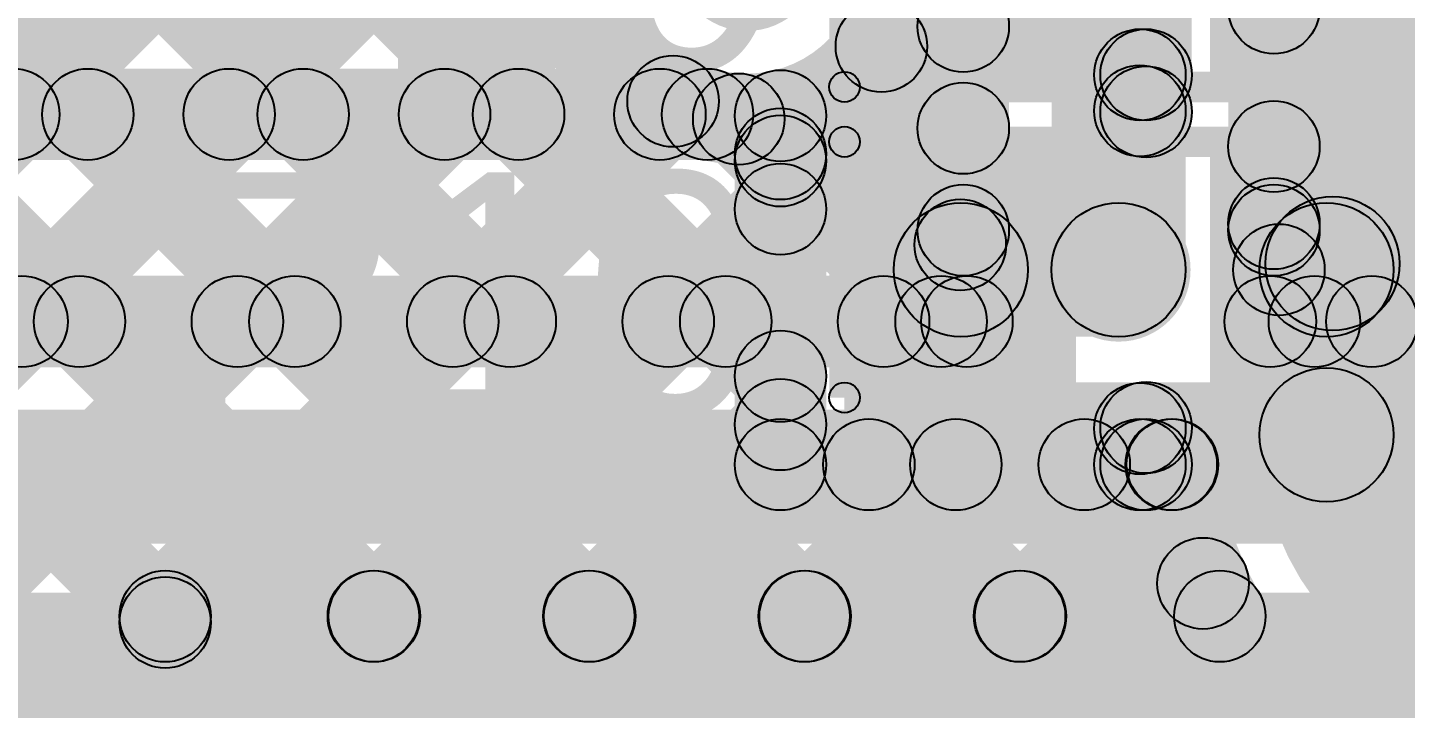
# Model space of a CAD drawing. Header units: millimetres. Extents: x 0 to 210, y 0 to 213.
# Drawn here: x 0.8249 to 1.0511, y 2.296 to 2.4077 of the extents above; entities that cross this region are included whole.
import ezdxf

# ---------------------------------------------------------------- set-up
doc = ezdxf.new("R2010")
doc.units = ezdxf.units.MM
doc.header["$MEASUREMENT"] = 0
for name, color, linetype in [('BottomLayer', 5, 'Continuous'), ('TopLayer', 1, 'Continuous'), ('TopOverlay', 2, 'Continuous'), ('TopPaste', 8, 'Continuous'), ('TopSolder', 216, 'Continuous'), ('ViaHoleLayer', 16, 'Continuous')]:
    doc.layers.add(name, color=color, linetype=linetype)

# ---------------------------------------------------------------- blocks, each defined once
blk = doc.blocks.new('RES_0603_56')
at = {"layer": 'TopLayer'}
for points in [[(-0.015, 0.0175), (-0.015, -0.0175), (-0.045, -0.0175), (-0.045, 0.0175)], [(0.045, 0.0175), (0.045, -0.0175), (0.015, -0.0175), (0.015, 0.0175)]]:
    blk.add_hatch(color=1, dxfattribs=at).paths.add_polyline_path(points)
at = {"layer": 'TopOverlay'}
h = blk.add_hatch(color=2, dxfattribs=at)
edge = h.paths.add_edge_path()
edge.add_arc((-0.049, 0.021), 0.0025, 0, 360)
h = blk.add_hatch(color=2, dxfattribs=at)
edge = h.paths.add_edge_path()
edge.add_arc((-0.049, 0.021), 0.0025, 0, 360)
for points in [[(-0.049, 0.0185), (-0.049, 0.0235), (0.049, 0.0235), (0.049, 0.0185)], [(-0.0465, -0.021), (-0.0515, -0.021), (-0.0515, 0.021), (-0.0465, 0.021)], [(-0.049, -0.0235), (-0.049, -0.0185), (0.049, -0.0185), (0.049, -0.0235)]]:
    blk.add_hatch(color=2, dxfattribs=at).paths.add_polyline_path(points)
h = blk.add_hatch(color=2, dxfattribs=at)
edge = h.paths.add_edge_path()
edge.add_arc((-0.049, -0.021), 0.0025, 0, 360)
h = blk.add_hatch(color=2, dxfattribs=at)
edge = h.paths.add_edge_path()
edge.add_arc((-0.049, -0.021), 0.0025, 0, 360)
at = {"layer": 'TopPaste'}
for points in [[(-0.015, 0.0175), (-0.015, -0.0175), (-0.045, -0.0175), (-0.045, 0.0175)], [(0.045, 0.0175), (0.045, -0.0175), (0.015, -0.0175), (0.015, 0.0175)]]:
    blk.add_hatch(color=8, dxfattribs=at).paths.add_polyline_path(points)
at = {"layer": 'TopSolder'}
for points in [[(-0.011, 0.0215), (-0.011, -0.0215), (-0.049, -0.0215), (-0.049, 0.0215)], [(0.049, 0.0215), (0.049, -0.0215), (0.011, -0.0215), (0.011, 0.0215)]]:
    blk.add_hatch(color=216, dxfattribs=at).paths.add_polyline_path(points)
at = {"layer": 'TopOverlay'}
for centre in [(-0.049, 0.021), (-0.049, 0.021), (-0.049, -0.021), (-0.049, -0.021)]:
    blk.add_circle(centre, 0.0025, dxfattribs=at)
blk = doc.blocks.new('RES_0603_57')
at = {"layer": 'TopLayer'}
for points in [[(-0.015, 0.0175), (-0.015, -0.0175), (-0.045, -0.0175), (-0.045, 0.0175)], [(0.045, 0.0175), (0.045, -0.0175), (0.015, -0.0175), (0.015, 0.0175)]]:
    blk.add_hatch(color=1, dxfattribs=at).paths.add_polyline_path(points)
at = {"layer": 'TopOverlay'}
h = blk.add_hatch(color=2, dxfattribs=at)
edge = h.paths.add_edge_path()
edge.add_arc((-0.049, 0.021), 0.0025, 0, 360)
h = blk.add_hatch(color=2, dxfattribs=at)
edge = h.paths.add_edge_path()
edge.add_arc((-0.049, 0.021), 0.0025, 0, 360)
for points in [[(-0.049, 0.0185), (-0.049, 0.0235), (0.049, 0.0235), (0.049, 0.0185)], [(-0.0465, -0.021), (-0.0515, -0.021), (-0.0515, 0.021), (-0.0465, 0.021)], [(0.0515, -0.021), (0.0465, -0.021), (0.0465, 0.021), (0.0515, 0.021)], [(-0.049, -0.0235), (-0.049, -0.0185), (0.049, -0.0185), (0.049, -0.0235)]]:
    blk.add_hatch(color=2, dxfattribs=at).paths.add_polyline_path(points)
h = blk.add_hatch(color=2, dxfattribs=at)
edge = h.paths.add_edge_path()
edge.add_arc((0.049, 0.021), 0.0025, 0, 360)
h = blk.add_hatch(color=2, dxfattribs=at)
edge = h.paths.add_edge_path()
edge.add_arc((0.049, 0.021), 0.0025, 0, 360)
h = blk.add_hatch(color=2, dxfattribs=at)
edge = h.paths.add_edge_path()
edge.add_arc((-0.049, -0.021), 0.0025, 0, 360)
h = blk.add_hatch(color=2, dxfattribs=at)
edge = h.paths.add_edge_path()
edge.add_arc((-0.049, -0.021), 0.0025, 0, 360)
h = blk.add_hatch(color=2, dxfattribs=at)
edge = h.paths.add_edge_path()
edge.add_arc((0.049, -0.021), 0.0025, 0, 360)
h = blk.add_hatch(color=2, dxfattribs=at)
edge = h.paths.add_edge_path()
edge.add_arc((0.049, -0.021), 0.0025, 0, 360)
at = {"layer": 'TopPaste'}
for points in [[(-0.015, 0.0175), (-0.015, -0.0175), (-0.045, -0.0175), (-0.045, 0.0175)], [(0.045, 0.0175), (0.045, -0.0175), (0.015, -0.0175), (0.015, 0.0175)]]:
    blk.add_hatch(color=8, dxfattribs=at).paths.add_polyline_path(points)
at = {"layer": 'TopSolder'}
for points in [[(-0.011, 0.0215), (-0.011, -0.0215), (-0.049, -0.0215), (-0.049, 0.0215)], [(0.049, 0.0215), (0.049, -0.0215), (0.011, -0.0215), (0.011, 0.0215)]]:
    blk.add_hatch(color=216, dxfattribs=at).paths.add_polyline_path(points)
at = {"layer": 'TopOverlay'}
for centre in [(-0.049, 0.021), (-0.049, 0.021), (0.049, 0.021), (0.049, 0.021), (-0.049, -0.021), (-0.049, -0.021), (0.049, -0.021), (0.049, -0.021)]:
    blk.add_circle(centre, 0.0025, dxfattribs=at)

msp = doc.modelspace()

# ---------------------------------------------------------------- hatches: boundary and pattern name
at = {"layer": 'BottomLayer'}
for points in [[(1.0348, 2.38292), (1.0242, 2.39352), (1.11998, 2.4893), (1.13058, 2.4787)], [(1.04144, 2.3542), (1.03083, 2.3648), (1.15533, 2.4893), (1.16594, 2.4787)], [(0.986, 2.37448), (0.971, 2.37448), (0.971, 2.424), (0.986, 2.424)], [(1.015, 2.368), (0.993, 2.368), (0.993, 2.424), (1.015, 2.424)], [(1.037, 2.37448), (1.022, 2.37448), (1.022, 2.424), (1.037, 2.424)], [(1.0242, 2.40562), (1.0348, 2.41623), (1.08623, 2.3648), (1.07562, 2.3542)], [(0.93537, 2.3542), (0.92477, 2.3648), (0.9732, 2.41323), (0.9838, 2.40263)], [(0.95976, 2.39936), (0.97036, 2.40996), (0.9838, 2.39652), (0.9732, 2.38591)], [(0.8, 2.386), (0.8, 2.401), (0.93652, 2.401), (0.93652, 2.386)], [(0.79395, 2.3542), (0.78335, 2.3648), (0.81735, 2.3988), (0.82795, 2.3882)], [(0.79414, 2.3882), (0.80474, 2.39881), (0.83874, 2.3648), (0.82814, 2.3542)], [(0.82931, 2.3542), (0.8187, 2.3648), (0.8527, 2.3988), (0.86331, 2.3882)], [(0.82949, 2.3882), (0.8401, 2.3988), (0.8741, 2.3648), (0.86349, 2.3542)], [(0.86466, 2.3542), (0.85406, 2.3648), (0.88806, 2.3988), (0.89866, 2.3882)], [(0.86485, 2.3882), (0.87545, 2.3988), (0.90945, 2.3648), (0.89885, 2.3542)], [(0.90002, 2.3542), (0.88941, 2.3648), (0.92341, 2.3988), (0.93402, 2.3882)], [(0.9002, 2.3882), (0.91081, 2.3988), (0.94481, 2.3648), (0.9342, 2.3542)], [(0.93633, 2.38742), (0.94694, 2.39803), (0.98017, 2.3648), (0.96956, 2.3542)], [(1.0242, 2.37027), (1.0348, 2.38088), (1.05088, 2.3648), (1.04027, 2.3542)], [(0.97073, 2.3542), (0.96012, 2.3648), (0.9727, 2.37739), (0.98331, 2.36678)], [(0.70659, 2.352), (0.70659, 2.367), (0.9791, 2.367), (0.9791, 2.352)], [(1.0289, 2.352), (1.0289, 2.367), (1.239, 2.367), (1.239, 2.352)], [(0.697, 2.323), (0.697, 2.345), (1.239, 2.345), (1.239, 2.323)], [(0.188, 2.293), (0.188, 2.315), (1.276, 2.315), (1.276, 2.293)]]:
    msp.add_hatch(color=5, dxfattribs=at).paths.add_polyline_path(points)
h = msp.add_hatch(color=5, dxfattribs=at)
edge = h.paths.add_edge_path()
edge.add_arc((0.943, 2.419), 0.01181, 0, 360)
h = msp.add_hatch(color=5, dxfattribs=at)
edge = h.paths.add_edge_path()
edge.add_arc((1.0295, 2.41093), 0.0075, 0, 360)
h = msp.add_hatch(color=5, dxfattribs=at)
edge = h.paths.add_edge_path()
edge.add_arc((0.9785, 2.40793), 0.0075, 0, 360)
h = msp.add_hatch(color=5, dxfattribs=at)
edge = h.paths.add_edge_path()
edge.add_arc((0.96506, 2.40466), 0.0075, 0, 360)
h = msp.add_hatch(color=5, dxfattribs=at)
edge = h.paths.add_edge_path()
edge.add_arc((0.82265, 2.3935), 0.0075, 0, 360)
h = msp.add_hatch(color=5, dxfattribs=at)
edge = h.paths.add_edge_path()
edge.add_arc((0.8348, 2.3935), 0.0075, 0, 360)
h = msp.add_hatch(color=5, dxfattribs=at)
edge = h.paths.add_edge_path()
edge.add_arc((0.858, 2.3935), 0.0075, 0, 360)
h = msp.add_hatch(color=5, dxfattribs=at)
edge = h.paths.add_edge_path()
edge.add_arc((0.87015, 2.3935), 0.0075, 0, 360)
h = msp.add_hatch(color=5, dxfattribs=at)
edge = h.paths.add_edge_path()
edge.add_arc((0.89336, 2.3935), 0.0075, 0, 360)
h = msp.add_hatch(color=5, dxfattribs=at)
edge = h.paths.add_edge_path()
edge.add_arc((0.90551, 2.3935), 0.0075, 0, 360)
h = msp.add_hatch(color=5, dxfattribs=at)
edge = h.paths.add_edge_path()
edge.add_arc((0.92871, 2.3935), 0.0075, 0, 360)
h = msp.add_hatch(color=5, dxfattribs=at)
edge = h.paths.add_edge_path()
edge.add_arc((0.93652, 2.3935), 0.0075, 0, 360)
h = msp.add_hatch(color=5, dxfattribs=at)
edge = h.paths.add_edge_path()
edge.add_arc((0.93652, 2.3935), 0.0075, 0, 360)
h = msp.add_hatch(color=5, dxfattribs=at)
edge = h.paths.add_edge_path()
edge.add_arc((0.94164, 2.39272), 0.0075, 0, 360)
h = msp.add_hatch(color=5, dxfattribs=at)
edge = h.paths.add_edge_path()
edge.add_arc((0.9785, 2.39122), 0.0075, 0, 360)
h = msp.add_hatch(color=5, dxfattribs=at)
edge = h.paths.add_edge_path()
edge.add_arc((1.0295, 2.38822), 0.0075, 0, 360)
h = msp.add_hatch(color=5, dxfattribs=at)
edge = h.paths.add_edge_path()
edge.add_arc((0.9785, 2.37448), 0.0075, 0, 360)
h = msp.add_hatch(color=5, dxfattribs=at)
edge = h.paths.add_edge_path()
edge.add_arc((0.9785, 2.37448), 0.0075, 0, 360)
h = msp.add_hatch(color=5, dxfattribs=at)
edge = h.paths.add_edge_path()
edge.add_arc((1.0295, 2.37557), 0.0075, 0, 360)
h = msp.add_hatch(color=5, dxfattribs=at)
edge = h.paths.add_edge_path()
edge.add_arc((1.0295, 2.37448), 0.0075, 0, 360)
h = msp.add_hatch(color=5, dxfattribs=at)
edge = h.paths.add_edge_path()
edge.add_arc((1.0295, 2.37448), 0.0075, 0, 360)
h = msp.add_hatch(color=5, dxfattribs=at)
edge = h.paths.add_edge_path()
edge.add_arc((0.97801, 2.37208), 0.0075, 0, 360)
h = msp.add_hatch(color=5, dxfattribs=at)
edge = h.paths.add_edge_path()
edge.add_arc((1.004, 2.368), 0.01181, 0, 360)
h = msp.add_hatch(color=5, dxfattribs=at)
edge = h.paths.add_edge_path()
edge.add_arc((1.004, 2.368), 0.011, 0, 360)
h = msp.add_hatch(color=5, dxfattribs=at)
edge = h.paths.add_edge_path()
edge.add_arc((1.03031, 2.368), 0.0075, 0, 360)
h = msp.add_hatch(color=5, dxfattribs=at)
edge = h.paths.add_edge_path()
edge.add_arc((1.03031, 2.368), 0.0075, 0, 360)
h = msp.add_hatch(color=5, dxfattribs=at)
edge = h.paths.add_edge_path()
edge.add_arc((0.824, 2.3595), 0.0075, 0, 360)
h = msp.add_hatch(color=5, dxfattribs=at)
edge = h.paths.add_edge_path()
edge.add_arc((0.83344, 2.3595), 0.0075, 0, 360)
h = msp.add_hatch(color=5, dxfattribs=at)
edge = h.paths.add_edge_path()
edge.add_arc((0.85936, 2.3595), 0.0075, 0, 360)
h = msp.add_hatch(color=5, dxfattribs=at)
edge = h.paths.add_edge_path()
edge.add_arc((0.8688, 2.3595), 0.0075, 0, 360)
h = msp.add_hatch(color=5, dxfattribs=at)
edge = h.paths.add_edge_path()
edge.add_arc((0.89471, 2.3595), 0.0075, 0, 360)
h = msp.add_hatch(color=5, dxfattribs=at)
edge = h.paths.add_edge_path()
edge.add_arc((0.90415, 2.3595), 0.0075, 0, 360)
h = msp.add_hatch(color=5, dxfattribs=at)
edge = h.paths.add_edge_path()
edge.add_arc((0.93007, 2.3595), 0.0075, 0, 360)
h = msp.add_hatch(color=5, dxfattribs=at)
edge = h.paths.add_edge_path()
edge.add_arc((0.93951, 2.3595), 0.0075, 0, 360)
h = msp.add_hatch(color=5, dxfattribs=at)
edge = h.paths.add_edge_path()
edge.add_arc((0.96543, 2.3595), 0.0075, 0, 360)
h = msp.add_hatch(color=5, dxfattribs=at)
edge = h.paths.add_edge_path()
edge.add_arc((0.97486, 2.3595), 0.0075, 0, 360)
h = msp.add_hatch(color=5, dxfattribs=at)
edge = h.paths.add_edge_path()
edge.add_arc((0.9791, 2.3595), 0.0075, 0, 360)
h = msp.add_hatch(color=5, dxfattribs=at)
edge = h.paths.add_edge_path()
edge.add_arc((0.9791, 2.3595), 0.0075, 0, 360)
h = msp.add_hatch(color=5, dxfattribs=at)
edge = h.paths.add_edge_path()
edge.add_arc((1.0289, 2.3595), 0.0075, 0, 360)
h = msp.add_hatch(color=5, dxfattribs=at)
edge = h.paths.add_edge_path()
edge.add_arc((1.0289, 2.3595), 0.0075, 0, 360)
h = msp.add_hatch(color=5, dxfattribs=at)
edge = h.paths.add_edge_path()
edge.add_arc((1.03614, 2.3595), 0.0075, 0, 360)
h = msp.add_hatch(color=5, dxfattribs=at)
edge = h.paths.add_edge_path()
edge.add_arc((1.04557, 2.3595), 0.0075, 0, 360)
at = {"layer": 'TopLayer'}
for points in [[(0.48843, 2.6232), (0.49903, 2.6338), (0.8528, 2.28003), (0.8422, 2.26943)], [(0.52378, 2.6232), (0.53439, 2.6338), (0.8528, 2.31539), (0.8422, 2.30478)], [(0.66614, 2.5162), (0.67674, 2.5268), (0.88713, 2.31641), (0.87653, 2.30581)], [(0.70149, 2.5162), (0.7121, 2.5268), (0.92249, 2.31641), (0.91188, 2.30581)], [(0.73685, 2.5162), (0.74745, 2.5268), (0.95784, 2.31641), (0.94724, 2.30581)], [(0.7722, 2.5162), (0.78281, 2.5268), (0.9538, 2.35581), (0.9432, 2.3452)], [(0.74556, 2.30581), (0.73496, 2.31641), (0.9402, 2.52165), (0.9508, 2.51105)], [(0.78092, 2.30581), (0.77031, 2.31641), (0.9402, 2.4863), (0.9508, 2.47569)], [(1.015, 2.4), (1, 2.4), (1, 2.451), (1.015, 2.451)], [(1.016, 2.4), (1.001, 2.4), (1.001, 2.451), (1.016, 2.451)], [(0.7978, 2.28734), (0.7872, 2.29794), (0.91147, 2.42222), (0.92208, 2.41161)], [(0.7978, 2.25198), (0.7872, 2.26259), (0.92556, 2.40096), (0.93617, 2.39035)], [(1.015, 2.39408), (1, 2.39408), (1, 2.4), (1.015, 2.4)], [(1.015, 2.39408), (1, 2.39408), (1, 2.4), (1.015, 2.4)], [(1.016, 2.39392), (1.001, 2.39392), (1.001, 2.4), (1.016, 2.4)], [(1.016, 2.39392), (1.001, 2.39392), (1.001, 2.4), (1.016, 2.4)], [(0.93633, 2.38742), (0.94694, 2.39803), (0.9538, 2.39117), (0.9432, 2.38056)], [(0.956, 2.387), (0.941, 2.387), (0.941, 2.39327), (0.956, 2.39327)], [(0.956, 2.387), (0.941, 2.387), (0.941, 2.39327), (0.956, 2.39327)], [(0.956, 2.336), (0.941, 2.336), (0.941, 2.387), (0.956, 2.387)], [(0.88698, 2.30581), (0.87638, 2.31641), (0.9432, 2.38323), (0.9538, 2.37263)], [(1.03912, 2.358), (1.03912, 2.38), (1.09481, 2.38), (1.09481, 2.358)], [(0.97812, 2.357), (0.97812, 2.379), (1.004, 2.379), (1.004, 2.357)], [(1.04912, 2.34088), (1.02712, 2.34088), (1.02712, 2.368), (1.04912, 2.368)], [(0.92234, 2.30581), (0.91173, 2.31641), (0.9432, 2.34788), (0.9538, 2.33727)], [(0.9485, 2.3285), (0.9485, 2.3435), (1.0075, 2.3435), (1.0075, 2.3285)], [(1.0085, 2.3285), (1.0085, 2.3435), (1.01282, 2.3435), (1.01282, 2.3285)], [(0.9577, 2.30581), (0.94709, 2.31641), (0.97198, 2.3413), (0.98258, 2.3307)], [(0.9577, 2.3307), (0.96831, 2.3413), (0.9932, 2.31641), (0.98259, 2.30581)], [(0.99305, 2.30581), (0.98244, 2.31641), (1.00733, 2.3413), (1.01794, 2.3307)], [(0.99306, 2.3307), (1.00367, 2.3413), (1.02315, 2.32182), (1.01254, 2.31121)], [(1.015, 2.336), (1, 2.336), (1, 2.34192), (1.015, 2.34192)], [(1.016, 2.336), (1.001, 2.336), (1.001, 2.34208), (1.016, 2.34208)], [(0.8475, 2.30361), (0.8475, 2.31861), (1.02062, 2.31861), (1.02062, 2.30361)], [(0.855, 2.11952), (0.84, 2.11952), (0.84, 2.31111), (0.855, 2.31111)], [(0.862, 2.11561), (1.037, 2.11561), (1.037, 2.29661), (0.862, 2.29661)]]:
    msp.add_hatch(color=1, dxfattribs=at).paths.add_polyline_path(points)
h = msp.add_hatch(color=1, dxfattribs=at)
edge = h.paths.add_edge_path()
edge.add_arc((0.943, 2.419), 0.01181, 0, 360)
h = msp.add_hatch(color=1, dxfattribs=at)
edge = h.paths.add_edge_path()
edge.add_arc((1.0075, 2.4), 0.0075, 0, 360)
h = msp.add_hatch(color=1, dxfattribs=at)
edge = h.paths.add_edge_path()
edge.add_arc((1.0075, 2.4), 0.0075, 0, 360)
h = msp.add_hatch(color=1, dxfattribs=at)
edge = h.paths.add_edge_path()
edge.add_arc((1.0075, 2.4), 0.0075, 0, 360)
h = msp.add_hatch(color=1, dxfattribs=at)
edge = h.paths.add_edge_path()
edge.add_arc((1.0085, 2.4), 0.0075, 0, 360)
h = msp.add_hatch(color=1, dxfattribs=at)
edge = h.paths.add_edge_path()
edge.add_arc((1.0085, 2.4), 0.0075, 0, 360)
h = msp.add_hatch(color=1, dxfattribs=at)
edge = h.paths.add_edge_path()
edge.add_arc((1.0085, 2.4), 0.0075, 0, 360)
h = msp.add_hatch(color=1, dxfattribs=at)
edge = h.paths.add_edge_path()
edge.add_arc((0.93087, 2.39565), 0.0075, 0, 360)
h = msp.add_hatch(color=1, dxfattribs=at)
edge = h.paths.add_edge_path()
edge.add_arc((0.94164, 2.39272), 0.0075, 0, 360)
h = msp.add_hatch(color=1, dxfattribs=at)
edge = h.paths.add_edge_path()
edge.add_arc((0.9485, 2.39327), 0.0075, 0, 360)
h = msp.add_hatch(color=1, dxfattribs=at)
edge = h.paths.add_edge_path()
edge.add_arc((0.9485, 2.39327), 0.0075, 0, 360)
h = msp.add_hatch(color=1, dxfattribs=at)
edge = h.paths.add_edge_path()
edge.add_arc((0.9485, 2.39327), 0.0075, 0, 360)
h = msp.add_hatch(color=1, dxfattribs=at)
edge = h.paths.add_edge_path()
edge.add_arc((1.0075, 2.39408), 0.0075, 0, 360)
h = msp.add_hatch(color=1, dxfattribs=at)
edge = h.paths.add_edge_path()
edge.add_arc((1.0075, 2.39408), 0.0075, 0, 360)
h = msp.add_hatch(color=1, dxfattribs=at)
edge = h.paths.add_edge_path()
edge.add_arc((1.0085, 2.39392), 0.0075, 0, 360)
h = msp.add_hatch(color=1, dxfattribs=at)
edge = h.paths.add_edge_path()
edge.add_arc((1.0085, 2.39392), 0.0075, 0, 360)
h = msp.add_hatch(color=1, dxfattribs=at)
edge = h.paths.add_edge_path()
edge.add_arc((0.9485, 2.387), 0.0075, 0, 360)
h = msp.add_hatch(color=1, dxfattribs=at)
edge = h.paths.add_edge_path()
edge.add_arc((0.9485, 2.387), 0.0075, 0, 360)
h = msp.add_hatch(color=1, dxfattribs=at)
edge = h.paths.add_edge_path()
edge.add_arc((0.9485, 2.387), 0.0075, 0, 360)
h = msp.add_hatch(color=1, dxfattribs=at)
edge = h.paths.add_edge_path()
edge.add_arc((0.9485, 2.38586), 0.0075, 0, 360)
h = msp.add_hatch(color=1, dxfattribs=at)
edge = h.paths.add_edge_path()
edge.add_arc((0.9485, 2.37793), 0.0075, 0, 360)
h = msp.add_hatch(color=1, dxfattribs=at)
edge = h.paths.add_edge_path()
edge.add_arc((1.004, 2.368), 0.01181, 0, 360)
h = msp.add_hatch(color=1, dxfattribs=at)
edge = h.paths.add_edge_path()
edge.add_arc((1.03912, 2.369), 0.011, 0, 360)
h = msp.add_hatch(color=1, dxfattribs=at)
edge = h.paths.add_edge_path()
edge.add_arc((1.03912, 2.369), 0.011, 0, 360)
h = msp.add_hatch(color=1, dxfattribs=at)
edge = h.paths.add_edge_path()
edge.add_arc((0.97812, 2.368), 0.011, 0, 360)
h = msp.add_hatch(color=1, dxfattribs=at)
edge = h.paths.add_edge_path()
edge.add_arc((1.004, 2.368), 0.011, 0, 360)
h = msp.add_hatch(color=1, dxfattribs=at)
edge = h.paths.add_edge_path()
edge.add_arc((1.03812, 2.368), 0.011, 0, 360)
h = msp.add_hatch(color=1, dxfattribs=at)
edge = h.paths.add_edge_path()
edge.add_arc((1.03812, 2.368), 0.011, 0, 360)
h = msp.add_hatch(color=1, dxfattribs=at)
edge = h.paths.add_edge_path()
edge.add_arc((0.9485, 2.35051), 0.0075, 0, 360)
h = msp.add_hatch(color=1, dxfattribs=at)
edge = h.paths.add_edge_path()
edge.add_arc((0.9485, 2.34257), 0.0075, 0, 360)
h = msp.add_hatch(color=1, dxfattribs=at)
edge = h.paths.add_edge_path()
edge.add_arc((1.03812, 2.34088), 0.011, 0, 360)
h = msp.add_hatch(color=1, dxfattribs=at)
edge = h.paths.add_edge_path()
edge.add_arc((1.03812, 2.34088), 0.011, 0, 360)
h = msp.add_hatch(color=1, dxfattribs=at)
edge = h.paths.add_edge_path()
edge.add_arc((1.0075, 2.34192), 0.0075, 0, 360)
h = msp.add_hatch(color=1, dxfattribs=at)
edge = h.paths.add_edge_path()
edge.add_arc((1.0085, 2.34208), 0.0075, 0, 360)
h = msp.add_hatch(color=1, dxfattribs=at)
edge = h.paths.add_edge_path()
edge.add_arc((0.9485, 2.336), 0.0075, 0, 360)
h = msp.add_hatch(color=1, dxfattribs=at)
edge = h.paths.add_edge_path()
edge.add_arc((0.9485, 2.336), 0.0075, 0, 360)
h = msp.add_hatch(color=1, dxfattribs=at)
edge = h.paths.add_edge_path()
edge.add_arc((0.96301, 2.336), 0.0075, 0, 360)
h = msp.add_hatch(color=1, dxfattribs=at)
edge = h.paths.add_edge_path()
edge.add_arc((0.97728, 2.336), 0.0075, 0, 360)
h = msp.add_hatch(color=1, dxfattribs=at)
edge = h.paths.add_edge_path()
edge.add_arc((0.99836, 2.336), 0.0075, 0, 360)
h = msp.add_hatch(color=1, dxfattribs=at)
edge = h.paths.add_edge_path()
edge.add_arc((1.0075, 2.336), 0.0075, 0, 360)
h = msp.add_hatch(color=1, dxfattribs=at)
edge = h.paths.add_edge_path()
edge.add_arc((1.0075, 2.336), 0.0075, 0, 360)
h = msp.add_hatch(color=1, dxfattribs=at)
edge = h.paths.add_edge_path()
edge.add_arc((1.0085, 2.336), 0.0075, 0, 360)
h = msp.add_hatch(color=1, dxfattribs=at)
edge = h.paths.add_edge_path()
edge.add_arc((1.0085, 2.336), 0.0075, 0, 360)
h = msp.add_hatch(color=1, dxfattribs=at)
edge = h.paths.add_edge_path()
edge.add_arc((1.01264, 2.336), 0.0075, 0, 360)
h = msp.add_hatch(color=1, dxfattribs=at)
edge = h.paths.add_edge_path()
edge.add_arc((1.01282, 2.336), 0.0075, 0, 360)
h = msp.add_hatch(color=1, dxfattribs=at)
edge = h.paths.add_edge_path()
edge.add_arc((1.01282, 2.336), 0.0075, 0, 360)
h = msp.add_hatch(color=1, dxfattribs=at)
edge = h.paths.add_edge_path()
edge.add_arc((1.01785, 2.31651), 0.0075, 0, 360)
h = msp.add_hatch(color=1, dxfattribs=at)
edge = h.paths.add_edge_path()
edge.add_arc((0.8475, 2.31111), 0.0075, 0, 360)
h = msp.add_hatch(color=1, dxfattribs=at)
edge = h.paths.add_edge_path()
edge.add_arc((0.8475, 2.31111), 0.0075, 0, 360)
h = msp.add_hatch(color=1, dxfattribs=at)
edge = h.paths.add_edge_path()
edge.add_arc((0.88168, 2.31111), 0.0075, 0, 360)
h = msp.add_hatch(color=1, dxfattribs=at)
edge = h.paths.add_edge_path()
edge.add_arc((0.88183, 2.31111), 0.0075, 0, 360)
h = msp.add_hatch(color=1, dxfattribs=at)
edge = h.paths.add_edge_path()
edge.add_arc((0.91704, 2.31111), 0.0075, 0, 360)
h = msp.add_hatch(color=1, dxfattribs=at)
edge = h.paths.add_edge_path()
edge.add_arc((0.91718, 2.31111), 0.0075, 0, 360)
h = msp.add_hatch(color=1, dxfattribs=at)
edge = h.paths.add_edge_path()
edge.add_arc((0.95239, 2.31111), 0.0075, 0, 360)
h = msp.add_hatch(color=1, dxfattribs=at)
edge = h.paths.add_edge_path()
edge.add_arc((0.95254, 2.31111), 0.0075, 0, 360)
h = msp.add_hatch(color=1, dxfattribs=at)
edge = h.paths.add_edge_path()
edge.add_arc((0.98775, 2.31111), 0.0075, 0, 360)
h = msp.add_hatch(color=1, dxfattribs=at)
edge = h.paths.add_edge_path()
edge.add_arc((0.9879, 2.31111), 0.0075, 0, 360)
h = msp.add_hatch(color=1, dxfattribs=at)
edge = h.paths.add_edge_path()
edge.add_arc((1.02062, 2.31111), 0.0075, 0, 360)
h = msp.add_hatch(color=1, dxfattribs=at)
edge = h.paths.add_edge_path()
edge.add_arc((1.02062, 2.31111), 0.0075, 0, 360)
h = msp.add_hatch(color=1, dxfattribs=at)
edge = h.paths.add_edge_path()
edge.add_arc((0.8475, 2.31009), 0.0075, 0, 360)
at = {"layer": 'ViaHoleLayer'}
h = msp.add_hatch(color=16, dxfattribs=at)
edge = h.paths.add_edge_path()
edge.add_arc((1.004, 2.368), 0.00591, 0, 360)

# ---------------------------------------------------------------- linework, layer by layer
at = {"layer": 'BottomLayer', "const_width": 0.015}
for points in [[(0.96931, 2.419, -0.489152), (0.93652, 2.3935)], [(0.9791, 2.3595, -0.145486), (0.9785, 2.37448)], [(1.0295, 2.37448, -0.062313), (1.03031, 2.368)], [(1.03031, 2.368, -0.082426), (1.0289, 2.3595)]]:
    msp.add_lwpolyline(points, format="xyb", dxfattribs=at)
at = {"layer": 'BottomLayer'}
for centre, radius in [((1.0295, 2.41093), 0.0075), ((0.9785, 2.40793), 0.0075), ((0.96506, 2.40466), 0.0075), ((0.82265, 2.3935), 0.0075), ((0.8348, 2.3935), 0.0075), ((0.858, 2.3935), 0.0075), ((0.87015, 2.3935), 0.0075), ((0.89336, 2.3935), 0.0075), ((0.90551, 2.3935), 0.0075), ((0.92871, 2.3935), 0.0075), ((0.93652, 2.3935), 0.0075), ((0.93652, 2.3935), 0.0075), ((0.94164, 2.39272), 0.0075), ((0.9785, 2.39122), 0.0075), ((1.0295, 2.38822), 0.0075), ((0.9785, 2.37448), 0.0075), ((0.9785, 2.37448), 0.0075), ((1.0295, 2.37557), 0.0075), ((1.0295, 2.37448), 0.0075), ((1.0295, 2.37448), 0.0075), ((0.97801, 2.37208), 0.0075), ((1.004, 2.368), 0.011), ((1.03031, 2.368), 0.0075), ((1.03031, 2.368), 0.0075), ((0.824, 2.3595), 0.0075), ((0.83344, 2.3595), 0.0075), ((0.85936, 2.3595), 0.0075), ((0.8688, 2.3595), 0.0075), ((0.89471, 2.3595), 0.0075), ((0.90415, 2.3595), 0.0075), ((0.93007, 2.3595), 0.0075), ((0.93951, 2.3595), 0.0075), ((0.96543, 2.3595), 0.0075), ((0.97486, 2.3595), 0.0075), ((0.9791, 2.3595), 0.0075), ((0.9791, 2.3595), 0.0075), ((1.0289, 2.3595), 0.0075), ((1.0289, 2.3595), 0.0075), ((1.03614, 2.3595), 0.0075), ((1.04557, 2.3595), 0.0075)]:
    msp.add_circle(centre, radius, dxfattribs=at)
at = {"layer": 'TopLayer'}
for points, const_width in [([(0.9485, 2.39327, -1.236352), (0.9485, 2.44473)], 0.015), ([(1.03812, 2.368, -0.414214), (1.03912, 2.369)], 0.022), ([(1.072, 2.307, -0.414214), (1.03812, 2.34088)], 0.022), ([(1.02062, 2.31111, -0.111165), (1.01282, 2.336)], 0.015)]:
    msp.add_lwpolyline(points, format="xyb", dxfattribs=dict(at, const_width=const_width))
for centre, radius in [((1.0075, 2.4), 0.0075), ((1.0075, 2.4), 0.0075), ((1.0075, 2.4), 0.0075), ((1.0085, 2.4), 0.0075), ((1.0085, 2.4), 0.0075), ((1.0085, 2.4), 0.0075), ((0.93087, 2.39565), 0.0075), ((0.94164, 2.39272), 0.0075), ((0.9485, 2.39327), 0.0075), ((0.9485, 2.39327), 0.0075), ((0.9485, 2.39327), 0.0075), ((1.0075, 2.39408), 0.0075), ((1.0075, 2.39408), 0.0075), ((1.0085, 2.39392), 0.0075), ((1.0085, 2.39392), 0.0075), ((0.9485, 2.387), 0.0075), ((0.9485, 2.387), 0.0075), ((0.9485, 2.387), 0.0075), ((0.9485, 2.38586), 0.0075), ((0.9485, 2.37793), 0.0075), ((1.03912, 2.369), 0.011), ((1.03912, 2.369), 0.011), ((0.97812, 2.368), 0.011), ((1.004, 2.368), 0.011), ((1.03812, 2.368), 0.011), ((1.03812, 2.368), 0.011), ((0.9485, 2.35051), 0.0075), ((0.9485, 2.34257), 0.0075), ((1.03812, 2.34088), 0.011), ((1.03812, 2.34088), 0.011), ((1.0075, 2.34192), 0.0075), ((1.0085, 2.34208), 0.0075), ((0.9485, 2.336), 0.0075), ((0.9485, 2.336), 0.0075), ((0.96301, 2.336), 0.0075), ((0.97728, 2.336), 0.0075), ((0.99836, 2.336), 0.0075), ((1.0075, 2.336), 0.0075), ((1.0075, 2.336), 0.0075), ((1.0085, 2.336), 0.0075), ((1.0085, 2.336), 0.0075), ((1.01264, 2.336), 0.0075), ((1.01282, 2.336), 0.0075), ((1.01282, 2.336), 0.0075), ((1.01785, 2.31651), 0.0075), ((0.8475, 2.31111), 0.0075), ((0.8475, 2.31111), 0.0075), ((0.88168, 2.31111), 0.0075), ((0.88183, 2.31111), 0.0075), ((0.91704, 2.31111), 0.0075), ((0.91718, 2.31111), 0.0075), ((0.95239, 2.31111), 0.0075), ((0.95254, 2.31111), 0.0075), ((0.98775, 2.31111), 0.0075), ((0.9879, 2.31111), 0.0075), ((1.02062, 2.31111), 0.0075), ((1.02062, 2.31111), 0.0075), ((0.8475, 2.31009), 0.0075)]:
    msp.add_circle(centre, radius, dxfattribs=at)

# ---------------------------------------------------------------- block references
msp.add_blockref('RES_0603_57', (1.008, 2.419))
at = {"rotation": 360}
msp.add_blockref('RES_0603_56', (1.008, 2.368), dxfattribs=at)

# ---------------------------------------------------------------- texts
at = {"layer": 'TopOverlay'}
for s, p in [('R9', (0.88134, 2.4009)), ('R10', (0.848, 2.34401))]:
    msp.add_text(s, height=0.04, dxfattribs=at).set_placement(p)

doc.saveas('drawing.dxf')
